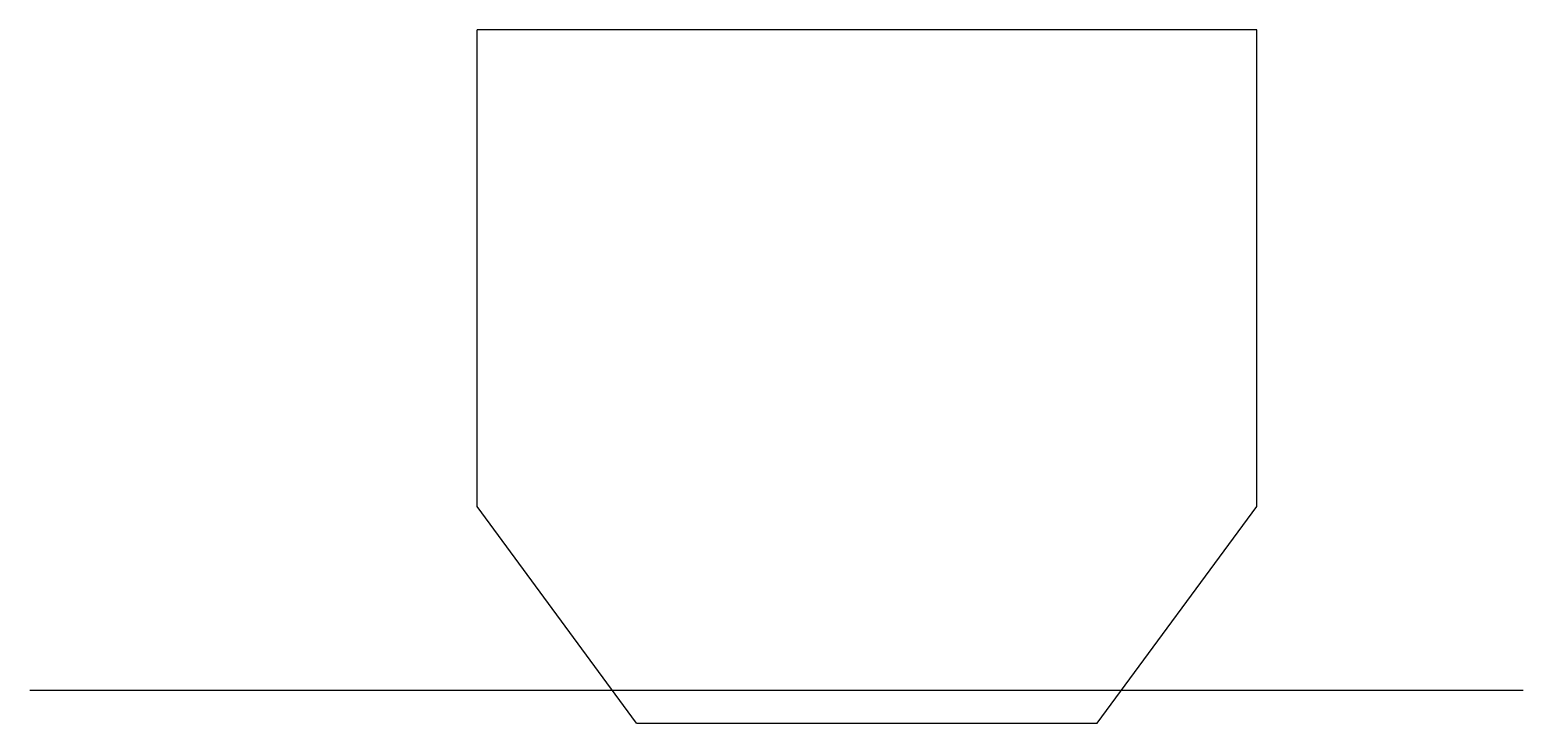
# Model space of a CAD drawing. Header units: millimetres. Extents: x -8.7 to 8.5, y -0.4 to 7.6.
import ezdxf

# ---------------------------------------------------------------- set-up
doc = ezdxf.new("R2010")
doc.units = ezdxf.units.MM

msp = doc.modelspace()

# ---------------------------------------------------------------- linework, layer by layer
for p, q in [((5.42, 7.622), (-3.58, 7.622)), ((-3.58, 2.122), (-3.58, 7.622)), ((5.42, 2.122), (5.42, 7.622)), ((-1.742, -0.378), (-3.58, 2.122)), ((3.578, -0.378), (5.42, 2.122)), ((8.496, 0), (-8.746, 0)), ((-1.742, -0.378), (3.578, -0.378))]:
    msp.add_line(p, q)

doc.saveas('drawing.dxf')
